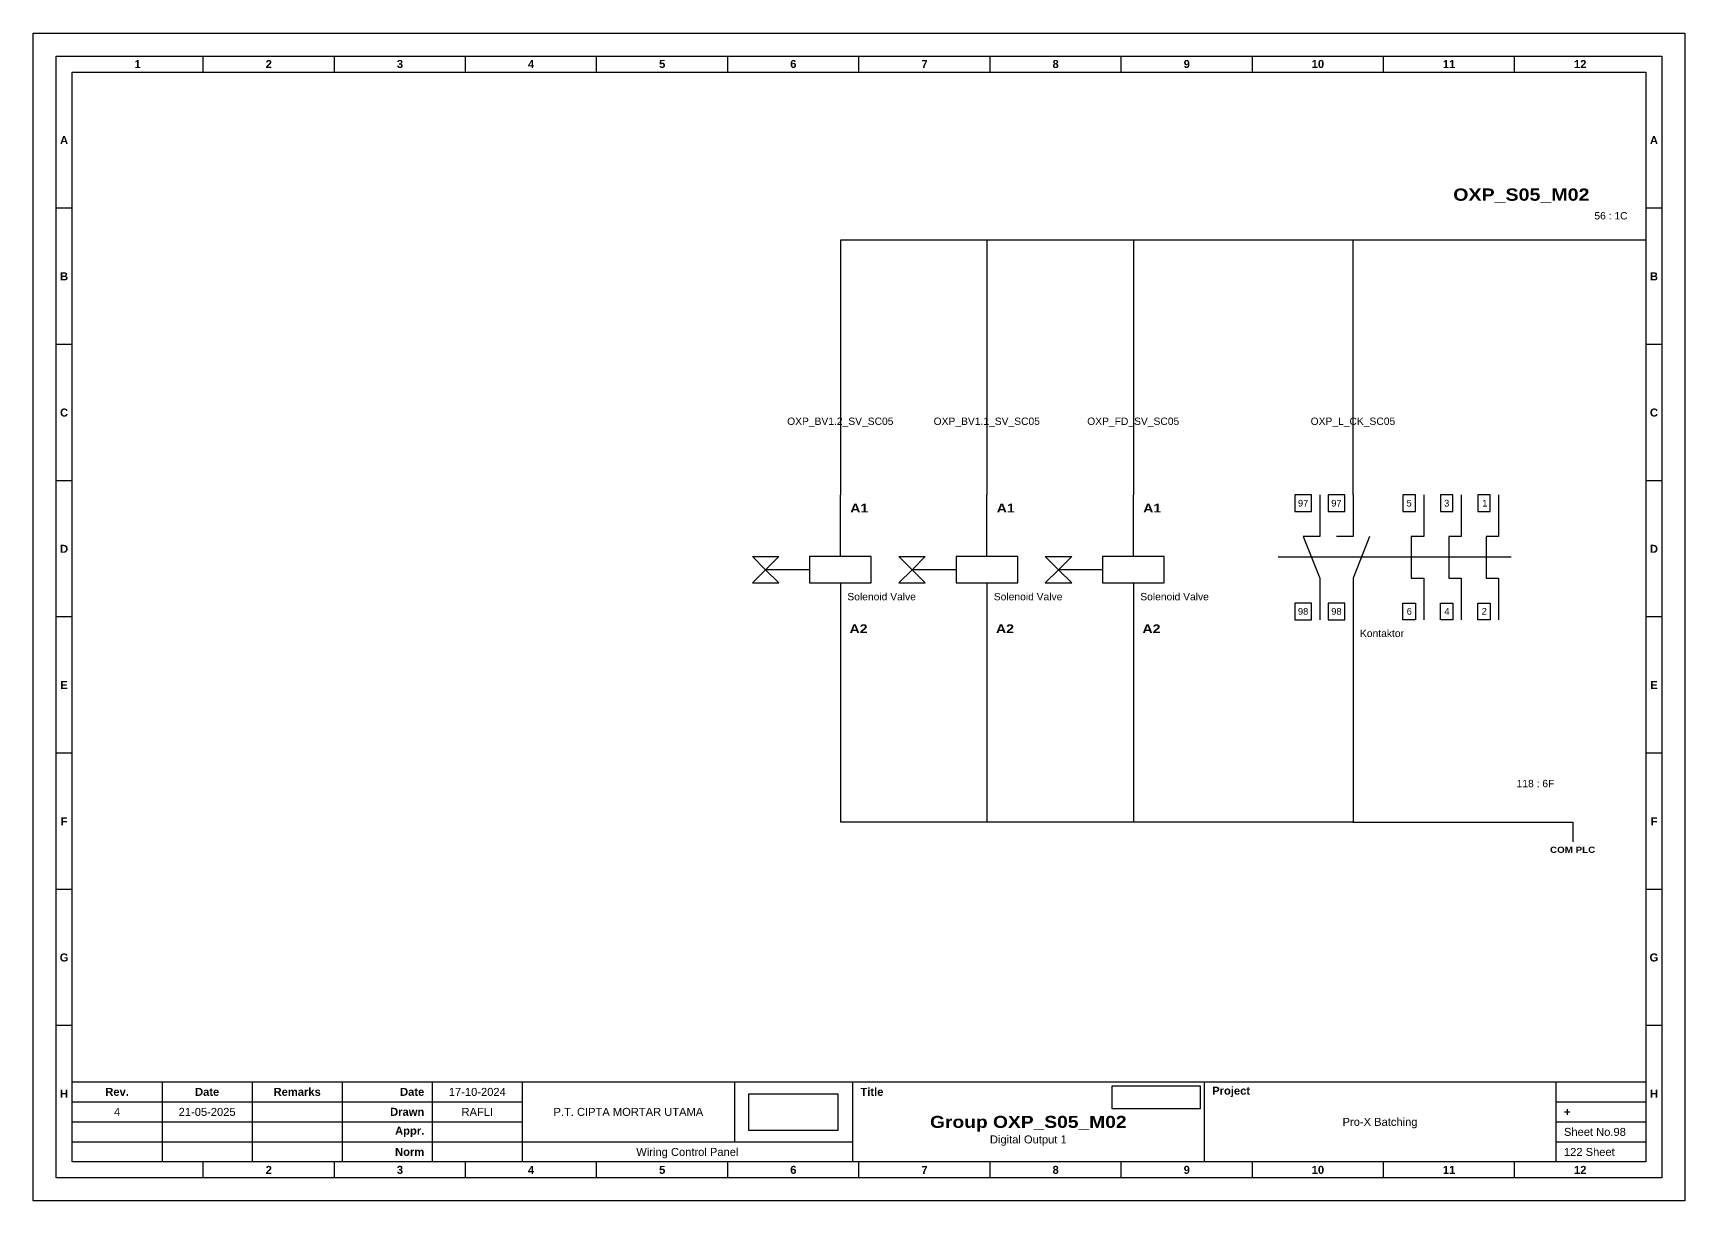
# Model space of a CAD drawing. Header units: centimetres. Extents: x 629 to 3405, y 1037 to 2279.
# Drawn here: x 1251.3 to 1520.6, y 1274.9 to 1465.4 of the extents above; entities that cross this region are included whole.
import ezdxf
from ezdxf.enums import TextEntityAlignment as Align

# ---------------------------------------------------------------- set-up
doc = ezdxf.new("R2010")
doc.units = ezdxf.units.CM
doc.header["$MEASUREMENT"] = 0
doc.styles.add('Bold', font='ariblk.ttf', dxfattribs={"height": 25.4})
doc.styles.get("Standard").update_dxf_attribs({"font": 'arial.ttf'})
picture_1 = doc.add_image_def('image1.png', size_in_pixel=(2048, 847))
picture_2 = doc.add_image_def('image2.png', size_in_pixel=(2092, 542))

# ---------------------------------------------------------------- blocks, each defined once
blk = doc.blocks.new('KOP MU PROJECT')
at = {"color": 6, "ltscale": 50}
for p, q in [((27.74, 184.05), (27.74, 186.66)), ((49.13, 184.05), (49.13, 186.66)), ((70.51, 184.05), (70.51, 186.66)), ((91.89, 184.05), (91.89, 186.66)), ((113.27, 184.05), (113.27, 186.66)), ((134.66, 184.05), (134.66, 186.66)), ((156.04, 184.05), (156.04, 186.66)), ((177.42, 184.05), (177.42, 186.66)), ((198.8, 184.05), (198.8, 186.66)), ((220.19, 184.05), (220.19, 186.66)), ((241.57, 184.05), (241.57, 186.66)), ((6.36, 161.84), (3.75, 161.84)), ((265.59, 161.84), (262.98, 161.84)), ((6.36, 139.63), (3.75, 139.63)), ((265.59, 139.63), (262.98, 139.63)), ((6.36, 117.42), (3.75, 117.42)), ((265.59, 117.42), (262.98, 117.42)), ((6.36, 95.22), (3.75, 95.22)), ((265.59, 95.22), (262.98, 95.22)), ((6.36, 73.01), (3.75, 73.01)), ((265.59, 73.01), (262.98, 73.01)), ((6.36, 50.8), (3.75, 50.8)), ((265.59, 50.8), (262.98, 50.8)), ((6.36, 28.59), (3.75, 28.59)), ((265.59, 28.59), (262.98, 28.59)), ((27.74, 3.75), (27.74, 6.36)), ((49.13, 3.75), (49.13, 6.36)), ((70.51, 3.75), (70.51, 6.36)), ((91.89, 3.75), (91.89, 6.36)), ((113.27, 3.75), (113.27, 6.36)), ((134.66, 3.75), (134.66, 6.36)), ((156.04, 3.75), (156.04, 6.36)), ((177.42, 3.75), (177.42, 6.36)), ((198.8, 3.75), (198.8, 6.36)), ((220.19, 3.75), (220.19, 6.36)), ((241.57, 3.75), (241.57, 6.36))]:
    blk.add_line(p, q, dxfattribs=at)
at = {"ltscale": 50}
for p, q in [((6.36, 19.41), (262.98, 19.41)), ((21.04, 19.41), (21.04, 6.36)), ((35.72, 19.41), (35.72, 6.36)), ((50.41, 19.41), (50.41, 6.36)), ((65.09, 19.41), (65.09, 6.36)), ((79.77, 19.41), (79.77, 6.36)), ((114.35, 19.41), (114.35, 9.62)), ((133.6, 19.41), (133.6, 6.36)), ((190.95, 19.41), (190.95, 6.36)), ((248.3, 19.41), (248.3, 6.36)), ((6.36, 16.15), (79.77, 16.15)), ((248.3, 16.15), (262.98, 16.15)), ((6.36, 12.89), (79.77, 12.89)), ((248.3, 12.89), (262.98, 12.89)), ((6.36, 9.62), (133.6, 9.62)), ((248.3, 9.62), (262.98, 9.62))]:
    blk.add_line(p, q, dxfattribs=at)
at = {"color": 1, "ltscale": 50}
blk.add_lwpolyline([(269.34, 0), (0, 0), (0, 190.41), (269.34, 190.41)], close=True, dxfattribs=at)
at = {"color": 6, "ltscale": 50}
for points in [[(265.59, 3.75), (3.75, 3.75), (3.75, 186.66), (265.59, 186.66)], [(262.98, 6.36), (6.36, 6.36), (6.36, 184.05), (262.98, 184.05)]]:
    blk.add_lwpolyline(points, close=True, dxfattribs=at)
at = {"ltscale": 50, "char_height": 1.305, "attachment_point": 4}
for s, width, heights, insert in [('\\pxqc;{\\fArial|b1|i0|c0|p34;1}', 21.3825, [2.51], (6.36, 185.36)), ('\\pxqc;{\\fArial|b1|i0|c0|p34;2}', 21.3825, [2.51], (27.74, 185.36)), ('\\pxqc;{\\fArial|b1|i0|c0|p34;3}', 21.3825, [2.51], (49.13, 185.36)), ('\\pxqc;{\\fArial|b1|i0|c0|p34;4}', 21.3825, [2.51], (70.51, 185.36)), ('\\pxqc;{\\fArial|b1|i0|c0|p34;5}', 21.3825, [2.51], (91.89, 185.36)), ('\\pxqc;{\\fArial|b1|i0|c0|p34;6}', 21.3825, [2.51], (113.27, 185.36)), ('\\pxqc;{\\fArial|b1|i0|c0|p34;7}', 21.3825, [2.51], (134.66, 185.36)), ('\\pxqc;{\\fArial|b1|i0|c0|p34;8}', 21.3825, [2.51], (156.04, 185.36)), ('\\pxqc;{\\fArial|b1|i0|c0|p34;9}', 21.3825, [2.51], (177.42, 185.36)), ('\\pxqc;{\\fArial|b1|i0|c0|p34;10}', 21.3825, [2.51], (198.8, 185.36)), ('\\pxqc;{\\fArial|b1|i0|c0|p34;11}', 21.3825, [2.51], (220.19, 185.36)), ('\\pxqc;{\\fArial|b1|i0|c0|p34;12}', 21.3825, [2.51], (241.57, 185.36)), ('\\pxqc;{\\fArial|b1|i0|c0|p34;A}', 2.61, [2.51], (3.75, 172.95)), ('\\pxqc;{\\fArial|b1|i0|c0|p34;A}', 2.61, [2.51], (262.98, 172.95)), ('\\pxqc;{\\fArial|b1|i0|c0|p34;B}', 2.61, [2.51], (3.75, 150.74)), ('\\pxqc;{\\fArial|b1|i0|c0|p34;B}', 2.61, [2.51], (262.98, 150.74)), ('\\pxqc;{\\fArial|b1|i0|c0|p34;C}', 2.61, [2.51], (3.75, 128.53)), ('\\pxqc;{\\fArial|b1|i0|c0|p34;C}', 2.61, [2.51], (262.98, 128.53)), ('\\pxqc;{\\fArial|b1|i0|c0|p34;D}', 2.61, [2.51], (3.75, 106.32)), ('\\pxqc;{\\fArial|b1|i0|c0|p34;D}', 2.61, [2.51], (262.98, 106.32)), ('\\pxqc;{\\fArial|b1|i0|c0|p34;E}', 2.61, [2.51], (3.75, 84.11)), ('\\pxqc;{\\fArial|b1|i0|c0|p34;E}', 2.61, [2.51], (262.98, 84.11)), ('\\pxqc;{\\fArial|b1|i0|c0|p34;F}', 2.61, [2.51], (3.75, 61.9)), ('\\pxqc;{\\fArial|b1|i0|c0|p34;F}', 2.61, [2.51], (262.98, 61.9)), ('\\pxqc;{\\fArial|b1|i0|c0|p34;G}', 2.61, [2.51], (3.75, 39.69)), ('\\pxqc;{\\fArial|b1|i0|c0|p34;G}', 2.61, [2.51], (262.98, 39.69)), ('\\pxqc;{\\fArial|b1|i0|c0|p34;H}', 2.61, [2.51], (3.75, 17.47)), ('\\pxqc;{\\fArial|b1|i0|c0|p34;Rev.}', 14.6811, [2.88], (6.36, 17.78)), ('\\pxqc;{\\fArial|b1|i0|c0|p34;Date}', 14.6811, [2.88], (21.04, 17.78)), ('\\pxqc;{\\fArial|b1|i0|c0|p34;Remarks}', 14.6811, [2.88], (35.72, 17.78)), ('\\pxqr;{\\fArial|b1|i0|c0|p34;Date}', 13.3761, [2.88], (50.41, 17.78)), ('\\pxql;{\\fArial|b1|i0|c0|p34;Title}', 50.2419, [2.88], (134.9, 17.78)), ('\\pxql;{\\fArial|b1|i0|c0|p34;Project}', 50.2419, [2.88], (192.25, 17.78)), ('\\pxqc;{\\fArial|b1|i0|c0|p34;H}', 2.61, [2.51], (262.98, 17.47)), ('\\pxqr;{\\fArial|b1|i0|c0|p34;Drawn}', 13.3761, [2.88], (50.41, 14.52)), ('\\pxql;{\\fArial|b1|i0|c0|p34;+}', 14.6811, [2.88], (249.61, 14.52)), ('\\pxqr;{\\fArial|b1|i0|c0|p34;Appr.}', 13.3761, [2.88], (50.41, 11.26)), ('\\pxqr;{\\fArial|b1|i0|c0|p34;Norm}', 13.3761, [2.88], (50.41, 7.99)), ('\\pxqc;{\\fArial|b1|i0|c0|p34;2}', 21.3825, [2.51], (27.74, 5.06)), ('\\pxqc;{\\fArial|b1|i0|c0|p34;3}', 21.3825, [2.51], (49.13, 5.06)), ('\\pxqc;{\\fArial|b1|i0|c0|p34;4}', 21.3825, [2.51], (70.51, 5.06)), ('\\pxqc;{\\fArial|b1|i0|c0|p34;5}', 21.3825, [2.51], (91.89, 5.06)), ('\\pxqc;{\\fArial|b1|i0|c0|p34;6}', 21.3825, [2.51], (113.27, 5.06)), ('\\pxqc;{\\fArial|b1|i0|c0|p34;7}', 21.3825, [2.51], (134.66, 5.06)), ('\\pxqc;{\\fArial|b1|i0|c0|p34;8}', 21.3825, [2.51], (156.04, 5.06)), ('\\pxqc;{\\fArial|b1|i0|c0|p34;9}', 21.3825, [2.51], (177.42, 5.06)), ('\\pxqc;{\\fArial|b1|i0|c0|p34;10}', 21.3825, [2.51], (198.8, 5.06)), ('\\pxqc;{\\fArial|b1|i0|c0|p34;11}', 21.3825, [2.51], (220.19, 5.06)), ('\\pxqc;{\\fArial|b1|i0|c0|p34;12}', 21.3825, [2.51], (241.57, 5.06))]:
    blk.add_mtext_dynamic_manual_height_columns(s, width=width, gutter_width=0.0326, heights=heights, dxfattribs=dict(at, insert=insert))
at = {"ltscale": 50}
for tag, p in [('DATECREATED', (72.43, 17.78)), ('REV', (13.7, 14.52)), ('REVDATE', (28.38, 14.52)), ('REMARKS', (43.06, 14.52)), ('DRAWN', (72.43, 14.52)), ('COMPANY', (97.06, 14.52)), ('PROJECT', (219.62, 12.89)), ('APPR', (72.43, 11.26)), ('NORM', (72.43, 7.99)), ('DRAWINGCATEGORY', (106.68, 7.99)), ('DESCRIPTION', (162.27, 10.03))]:
    blk.add_attdef(tag, text='', height=1.3, dxfattribs=at).set_placement(p, align=Align.MIDDLE_CENTER)
at = {"ltscale": 50, "style": 'Bold'}
blk.add_attdef('TITLE', text='', height=1.96, dxfattribs=at).set_placement((162.27, 12.89), align=Align.MIDDLE_CENTER)
at = {"ltscale": 50}
for tag, p in [('SHEETNUMBER', (249.61, 11.26)), ('TOTALSHEET', (249.61, 7.99))]:
    blk.add_attdef(tag, text='', height=1.3, dxfattribs=at).set_placement(p, align=Align.MIDDLE_LEFT)
image = blk.add_image(picture_1, insert=(116.72, 11.48), size_in_units=(14.5, 6), dxfattribs=at)
image.dxf.flags = 15
image = blk.add_image(picture_2, insert=(175.94, 15.04), size_in_units=(14.36, 3.72), dxfattribs=at)
image.dxf.flags = 15

msp = doc.modelspace()

# ---------------------------------------------------------------- linework, layer by layer
at = {"color": 146, "ltscale": 50, "true_color": 0x105689}
for p, q in [((1382.92, 1431.61), (1382.92, 1390.07)), ((1394.86, 1431.61), (1382.92, 1431.61)), ((1418.74, 1431.61), (1394.86, 1431.61)), ((1406.8, 1431.61), (1406.8, 1390.07)), ((1442.62, 1431.61), (1418.74, 1431.61)), ((1430.68, 1431.61), (1430.68, 1390.07)), ((1466.5, 1431.61), (1442.62, 1431.61)), ((1466.5, 1390.07), (1466.5, 1431.61)), ((1490.38, 1431.61), (1466.5, 1431.61)), ((1514.26, 1431.61), (1490.38, 1431.61)), ((1466.5, 1369.72), (1466.5, 1336.7)), ((1382.92, 1365.66), (1382.92, 1336.7)), ((1406.8, 1365.66), (1406.8, 1336.7)), ((1430.68, 1365.97), (1430.68, 1336.7)), ((1418.66, 1336.7), (1382.92, 1336.7)), ((1466.46, 1336.7), (1418.66, 1336.7)), ((1418.66, 1336.7), (1418.66, 1336.7)), ((1466.46, 1336.7), (1502.32, 1336.7)), ((1502.32, 1336.7), (1502.32, 1333.5))]:
    msp.add_line(p, q, dxfattribs=at)
at = {"ltscale": 50}
for p, q in [((1382.92, 1380.02), (1382.92, 1390.07)), ((1406.8, 1380.02), (1406.8, 1390.07)), ((1430.68, 1380.02), (1430.68, 1390.07)), ((1461.07, 1390.07), (1461.07, 1383.28)), ((1466.5, 1390.07), (1466.5, 1383.28)), ((1492.27, 1379.89), (1454.29, 1379.89)), ((1377.89, 1377.86), (1370.71, 1377.86)), ((1401.77, 1377.86), (1394.59, 1377.86)), ((1425.65, 1377.86), (1418.47, 1377.86)), ((1461.07, 1376.5), (1461.07, 1369.72)), ((1466.5, 1376.5), (1466.5, 1369.72)), ((1382.92, 1375.71), (1382.92, 1365.66)), ((1406.8, 1375.71), (1406.8, 1365.66)), ((1430.68, 1375.71), (1430.68, 1365.66))]:
    msp.add_line(p, q, dxfattribs=at)
for points in [[(1459.71, 1390.07), (1457, 1390.07), (1457, 1387.35), (1459.71, 1387.35)], [(1465.14, 1390.07), (1462.43, 1390.07), (1462.43, 1387.35), (1465.14, 1387.35)], [(1476.67, 1390.07), (1474.64, 1390.07), (1474.64, 1387.35), (1476.67, 1387.35)], [(1482.78, 1390.07), (1480.74, 1390.07), (1480.74, 1387.35), (1482.78, 1387.35)], [(1488.88, 1390.07), (1486.85, 1390.07), (1486.85, 1387.35), (1488.88, 1387.35)], [(1370.71, 1377.86), (1368.56, 1380.02), (1372.87, 1380.02)], [(1387.94, 1380.02), (1377.89, 1380.02), (1377.89, 1375.71), (1387.94, 1375.71)], [(1394.59, 1377.86), (1392.44, 1380.02), (1396.75, 1380.02)], [(1411.82, 1380.02), (1401.77, 1380.02), (1401.77, 1375.71), (1411.82, 1375.71)], [(1418.47, 1377.86), (1416.32, 1380.02), (1420.63, 1380.02)], [(1435.7, 1380.02), (1425.65, 1380.02), (1425.65, 1375.71), (1435.7, 1375.71)], [(1370.71, 1377.86), (1368.56, 1375.71), (1372.87, 1375.71)], [(1394.59, 1377.86), (1392.44, 1375.71), (1396.75, 1375.71)], [(1418.47, 1377.86), (1416.32, 1375.71), (1420.63, 1375.71)], [(1459.71, 1372.43), (1457, 1372.43), (1457, 1369.72), (1459.71, 1369.72)], [(1465.14, 1372.43), (1462.43, 1372.43), (1462.43, 1369.72), (1465.14, 1369.72)], [(1476.67, 1369.72), (1474.64, 1369.72), (1474.64, 1372.43), (1476.67, 1372.43)], [(1482.78, 1369.72), (1480.74, 1369.72), (1480.74, 1372.43), (1482.78, 1372.43)], [(1488.88, 1369.72), (1486.85, 1369.72), (1486.85, 1372.43), (1488.88, 1372.43)]]:
    msp.add_lwpolyline(points, close=True, dxfattribs=at)
at = {"color": 1, "ltscale": 50}
for points in [[(1478.03, 1390.07), (1478.03, 1383.28), (1475.99, 1383.28), (1475.99, 1376.5), (1478.03, 1376.5), (1478.03, 1369.72)], [(1484.13, 1390.07), (1484.13, 1383.28), (1482.1, 1383.28), (1482.1, 1376.5), (1484.13, 1376.5), (1484.13, 1369.72)], [(1490.24, 1390.07), (1490.24, 1383.28), (1488.2, 1383.28), (1488.2, 1376.5), (1490.24, 1376.5), (1490.24, 1369.72)]]:
    msp.add_lwpolyline(points, dxfattribs=at)
at = {"ltscale": 50}
for points in [[(1461.07, 1383.28), (1458.36, 1383.28), (1461.07, 1376.5)], [(1466.5, 1383.28), (1463.78, 1383.28)], [(1469.21, 1383.28), (1466.5, 1376.5)]]:
    msp.add_lwpolyline(points, dxfattribs=at)

# ---------------------------------------------------------------- block references
msp.add_blockref('KOP MU PROJECT', (1251.28, 1274.95)).add_auto_attribs({'DESCRIPTION': 'Digital Output 1', 'TITLE': 'Group OXP_S05_M02', 'PROJECT': 'Pro-X Batching', 'COMPANY': 'P.T. CIPTA MORTAR UTAMA', 'DRAWINGCATEGORY': 'Wiring Control Panel', 'DRAWN': 'RAFLI', 'DATECREATED': '17-10-2024', 'REVDATE': '21-05-2025', 'REV': '4', 'SHEETNUMBER': 'Sheet No.98', 'TOTALSHEET': '122 Sheet'})

# ---------------------------------------------------------------- texts
at = {"ltscale": 500, "style": 'Bold'}
msp.add_text('OXP_S05_M02', height=2, dxfattribs=at).set_placement((1482.83, 1438.02))
at = {"ltscale": 500}
for s, p in [('56 : 1C', (1511.26, 1434.61, -2)), ('118 : 6F', (1499.32, 1342.04))]:
    msp.add_text(s, height=1.2, dxfattribs=at).set_placement(p, align=Align.BOTTOM_RIGHT)
at = {"ltscale": 50}
for s, p in [('OXP_BV1.2_SV_SC05', (1382.9, 1402.07)), ('OXP_BV1.1_SV_SC05', (1406.78, 1402.07)), ('OXP_FD_SV_SC05', (1430.66, 1402.07)), ('OXP_L_CK_SC05', (1466.48, 1402.07))]:
    msp.add_text(s, height=1.2, dxfattribs=at).set_placement(p, align=Align.MIDDLE_CENTER)
at = {"ltscale": 500, "style": 'Bold'}
for p in [(1387.46, 1388.63), (1411.34, 1388.63), (1435.22, 1388.63)]:
    msp.add_text('A1', height=1.436, dxfattribs=at).set_placement(p, align=Align.TOP_RIGHT)
at = {"ltscale": 500}
for s, height, p in [('97', 1.085, (1458.36, 1388.71)), ('97', 1.085, (1463.79, 1388.71)), ('5', 1.09, (1475.65, 1388.71)), ('3', 1.09, (1481.77, 1388.71)), ('1', 1.09, (1487.98, 1388.71)), ('98', 1.085, (1458.36, 1371.07)), ('98', 1.085, (1463.79, 1371.07)), ('6', 1.09, (1475.67, 1371.07)), ('4', 1.09, (1481.81, 1371.07)), ('2', 1.09, (1487.9, 1371.07))]:
    msp.add_text(s, height=height, dxfattribs=at).set_placement(p, align=Align.MIDDLE_CENTER)
at = {"ltscale": 50}
for s, p in [('Solenoid Valve', (1384.05, 1372.52)), ('Solenoid Valve', (1407.93, 1372.52)), ('Solenoid Valve', (1431.81, 1372.52)), ('Kontaktor', (1467.63, 1366.53))]:
    msp.add_text(s, height=1.2, dxfattribs=at).set_placement(p, align=Align.BOTTOM_LEFT)
at = {"ltscale": 500, "style": 'Bold'}
for p in [(1387.34, 1367.09), (1411.22, 1367.09), (1435.1, 1367.09)]:
    msp.add_text('A2', height=1.436, dxfattribs=at).set_placement(p, align=Align.BOTTOM_RIGHT)
at = {"ltscale": 50, "style": 'Bold'}
msp.add_text('COM PLC', height=1, dxfattribs=at).set_placement((1502.3, 1332.7), align=Align.TOP_CENTER)

doc.saveas('drawing.dxf')
